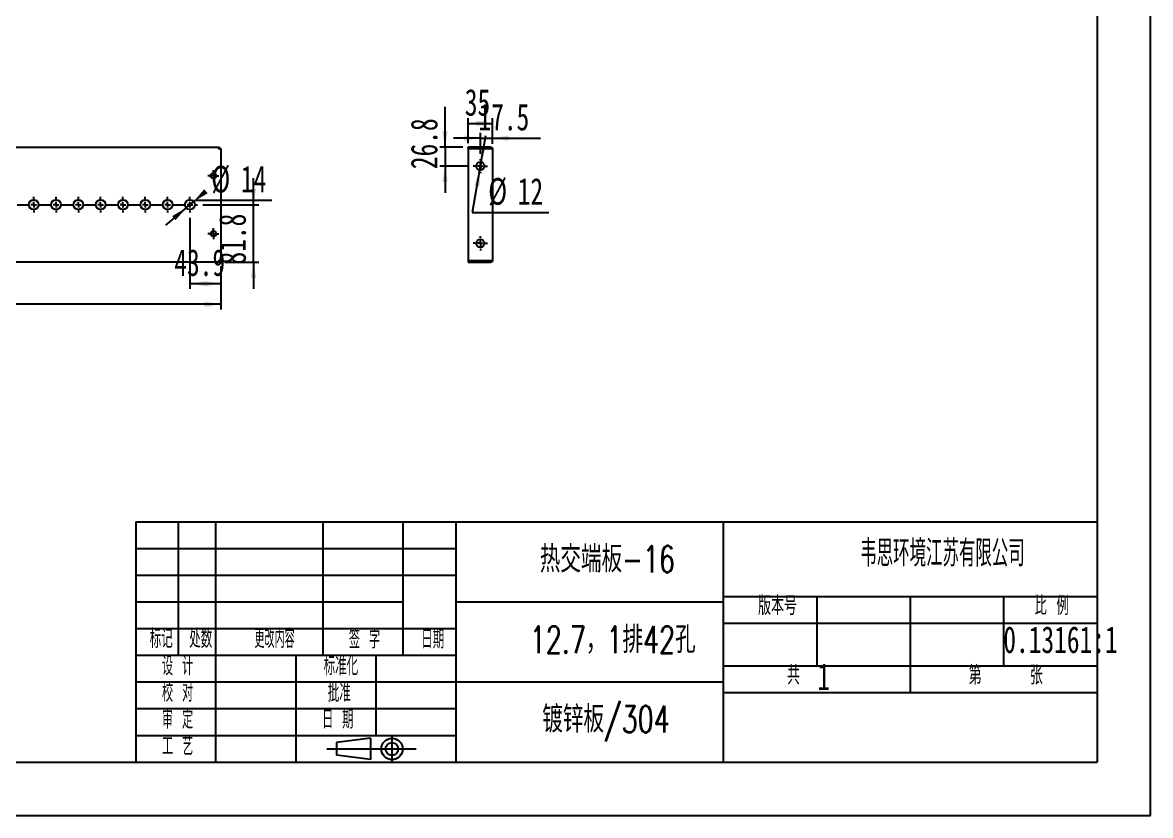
# Model space of a CAD drawing. Extents: x 0 to 3191, y 0 to 2257.
# Drawn here: x 1586 to 3191, y 0 to 1128 of the extents above; entities that cross this region are included whole.
import ezdxf

# ---------------------------------------------------------------- set-up
doc = ezdxf.new("R2010")
doc.units = 0
doc.header["$LTSCALE"] = 7.598189
doc.layers.get('0').update_dxf_attribs({"linetype": 'CONTINUOUS'})
for name, color, linetype in [('粗实线', 7, 'CONTINUOUS'), ('细实线', 7, 'CONTINUOUS'), ('轮廓线层', 7, 'CONTINUOUS')]:
    doc.layers.add(name, color=color, linetype=linetype)
doc.styles.add('SLDTEXTSTYLE0', font='TXT', dxfattribs={"width": 0.7, "bigfont": 'bigfont'})
doc.styles.add('SLDTEXTSTYLE1', font='TXT', dxfattribs={"width": 0.56, "bigfont": 'bigfont'})
doc.styles.add('SLDTEXTSTYLE2', font='TXT', dxfattribs={"width": 0.49, "bigfont": 'bigfont'})
doc.styles.add('SLDTEXTSTYLE3', font='TXT', dxfattribs={"width": 0.54, "bigfont": 'bigfont'})
doc.styles.add('SLDTEXTSTYLE4', font='TXT', dxfattribs={"width": 0.63, "bigfont": 'bigfont'})
doc.styles.add('SLDTEXTSTYLE5', font='TXT', dxfattribs={"width": 0.586667, "bigfont": 'bigfont'})
doc.styles.add('SLDTEXTSTYLE6', font='TXT', dxfattribs={"width": 0.7})
doc.dimstyles.new('SLDDIMSTYLE0', dxfattribs={"dimtxt": 37.990945, "dimasz": 22.794567, "dimexe": 0, "dimexo": 0.0625, "dimgap": 9.497736, "dimtad": 2, "dimdec": 1, "dimrnd": 1e-09, "dimzin": 12, "dimtxsty": 'SLDTEXTSTYLE6', "dimsah": 1, "dimcen": 0.09, "dimazin": 3, "dimtfac": 1, "dimtdec": 1, "dimtofl": 0, "dimtmove": 0, "dimatfit": 3, "dimtolj": 1, "dimtzin": 12})
doc.dimstyles.new('SLDDIMSTYLE1', dxfattribs={"dimtxt": 37.990945, "dimasz": 22.794567, "dimexe": 0, "dimexo": 0.0625, "dimgap": 9.497736, "dimtad": 2, "dimdec": 1, "dimrnd": 1e-09, "dimzin": 12, "dimtxsty": 'SLDTEXTSTYLE6', "dimsah": 1, "dimcen": 0.09, "dimazin": 3, "dimtfac": 1, "dimtdec": 1, "dimtmove": 0, "dimatfit": 3, "dimtolj": 1, "dimtzin": 12})
doc.dimstyles.new('SLDDIMSTYLE2', dxfattribs={"dimtxt": 37.990945, "dimasz": 22.794567, "dimexe": 0, "dimexo": 0.0625, "dimgap": 9.497736, "dimtad": 0, "dimtih": 1, "dimtoh": 1, "dimdec": 1, "dimrnd": 1e-09, "dimzin": 12, "dimtxsty": 'SLDTEXTSTYLE6', "dimsah": 1, "dimcen": 0, "dimazin": 3, "dimtfac": 1, "dimtdec": 1, "dimtmove": 0, "dimatfit": 3, "dimtolj": 1, "dimtzin": 12})

# ---------------------------------------------------------------- blocks, each defined once
blk = doc.blocks.new('块6')
at = {"color": 7, "linetype": 'CONTINUOUS'}
for p, q in [((966.9, 1179.7), (906.1, 1172.1)), ((906.1, 1172.1), (906.1, 1149.3)), ((966.9, 1179.7), (966.9, 1141.7)), ((966.9, 1141.7), (906.1, 1149.3))]:
    blk.add_line(p, q, dxfattribs=at)
at = {"layer": '轮廓线层', "color": 7}
for p, q in [((1004.7, 1182.9), (1004.7, 1138)), ((888.9, 1160.4), (1047.9, 1160.4))]:
    blk.add_line(p, q, dxfattribs=at)
for radius in [19, 11.4]:
    blk.add_circle((1004.7, 1160.4), radius, dxfattribs=at)
blk = doc.blocks.new('_D')
at = {"layer": '细实线'}
for p, q in [((494.8, 781.7), (494.8, 719.8)), ((1868.3, 781.7), (1868.3, 719.8)), ((1868.3, 727.4), (494.8, 727.4))]:
    blk.add_line(p, q, dxfattribs=at)
for points in [[(494.8, 727.4), (517.6, 723.6), (517.6, 731.2)], [(1868.3, 727.4), (1845.5, 731.2), (1845.5, 723.6)]]:
    blk.add_solid(points, dxfattribs=at)
at = {"layer": '细实线', "insert": (1115.3, 776.3), "char_height": 37.99, "attachment_point": 1, "style": 'SLDTEXTSTYLE6'}
blk.add_mtext('1373.5', dxfattribs=at)
blk = doc.blocks.new('_D_2')
at = {"layer": '细实线'}
for p, q in [((1824.4, 850.5), (1824.4, 749.2)), ((1868.3, 781.7), (1868.3, 749.2)), ((1824.4, 756.8), (1868.3, 756.8))]:
    blk.add_line(p, q, dxfattribs=at)
for points in [[(1824.4, 756.8), (1847.2, 753), (1847.2, 760.6)], [(1868.3, 756.8), (1845.5, 760.6), (1845.5, 753)]]:
    blk.add_solid(points, dxfattribs=at)
at = {"layer": '细实线', "insert": (1802.2, 805.8), "char_height": 37.99, "attachment_point": 1, "style": 'SLDTEXTSTYLE6'}
blk.add_mtext('43.9', dxfattribs=at)
blk = doc.blocks.new('_D_3')
at = {"layer": '细实线'}
for p, q in [((1915, 869.1), (1915, 907.1)), ((1843, 869.1), (1922.6, 869.1)), ((1915, 787.4), (1915, 869.1)), ((1874, 787.4), (1922.6, 787.4)), ((1915, 787.4), (1915, 749.4))]:
    blk.add_line(p, q, dxfattribs=at)
for points in [[(1915, 869.1), (1918.8, 891.9), (1911.2, 891.9)], [(1915, 787.4), (1911.2, 764.6), (1918.8, 764.6)]]:
    blk.add_solid(points, dxfattribs=at)
at = {"layer": '细实线', "insert": (1866, 784), "char_height": 37.99, "attachment_point": 1, "rotation": 90, "style": 'SLDTEXTSTYLE6'}
blk.add_mtext('81.8', dxfattribs=at)
blk = doc.blocks.new('_D_4')
at = {"layer": '细实线'}
for p, q in [((1819.1, 864.6), (1829.8, 873.6)), ((1829.8, 873.6), (1832.2, 875.6)), ((1832.2, 875.6), (1941.2, 875.6)), ((1819.1, 864.6), (1789.9, 840.2))]:
    blk.add_line(p, q, dxfattribs=at)
for points in [[(1829.8, 873.6), (1849.7, 885.3), (1844.8, 891.2)], [(1819.1, 864.6), (1799.2, 852.9), (1804, 847.1)]]:
    blk.add_solid(points, dxfattribs=at)
at = {"layer": '细实线', "char_height": 37.99, "attachment_point": 1, "style": 'SLDTEXTSTYLE6'}
for s, insert in [('%%c', (1855, 924.6)), ('14', (1897, 924.6))]:
    blk.add_mtext(s, dxfattribs=dict(at, insert=insert))
blk = doc.blocks.new('SW_CENTERMARKSYMBOL_0')
at = {"layer": '细实线', "color": 0}
for p, q in [((-1278, 0), (-1281, 0)), ((-1270, 0), (-1274, 0)), ((-1270, 8), (-1270, 11)), ((-1270, 0), (-1270, 4)), ((-1270, 0), (-1270, -4)), ((-1270, 0), (-1266, 0)), ((-1262, 0), (-1246.25, 0)), ((-1238.25, 0), (-1242.25, 0)), ((-1238.25, 8), (-1238.25, 11)), ((-1238.25, 0), (-1238.25, 4)), ((-1238.25, 0), (-1238.25, -4)), ((-1238.25, 0), (-1234.25, 0)), ((-1230.25, 0), (-1214.5, 0)), ((-1206.5, 0), (-1210.5, 0)), ((-1206.5, 8), (-1206.5, 11)), ((-1206.5, 0), (-1206.5, 4)), ((-1206.5, 0), (-1206.5, -4)), ((-1206.5, 0), (-1202.5, 0)), ((-1198.5, 0), (-1182.75, 0)), ((-1174.75, 0), (-1178.75, 0)), ((-1174.75, 8), (-1174.75, 11)), ((-1174.75, 0), (-1174.75, 4)), ((-1174.75, 0), (-1174.75, -4)), ((-1174.75, 0), (-1170.75, 0)), ((-1166.75, 0), (-1151, 0)), ((-1143, 0), (-1147, 0)), ((-1143, 8), (-1143, 11)), ((-1143, 0), (-1143, 4)), ((-1143, 0), (-1143, -4)), ((-1143, 0), (-1139, 0)), ((-1135, 0), (-1119.25, 0)), ((-1111.25, 0), (-1115.25, 0)), ((-1111.25, 8), (-1111.25, 11)), ((-1111.25, 0), (-1111.25, 4)), ((-1111.25, 0), (-1111.25, -4)), ((-1111.25, 0), (-1107.25, 0)), ((-1103.25, 0), (-1087.5, 0)), ((-1079.5, 0), (-1083.5, 0)), ((-1079.5, 8), (-1079.5, 11)), ((-1079.5, 0), (-1079.5, 4)), ((-1079.5, 0), (-1079.5, -4)), ((-1079.5, 0), (-1075.5, 0)), ((-1071.5, 0), (-1055.75, 0)), ((-1047.75, 0), (-1051.75, 0)), ((-1047.75, 8), (-1047.75, 11)), ((-1047.75, 0), (-1047.75, 4)), ((-1047.75, 0), (-1047.75, -4)), ((-1047.75, 0), (-1043.75, 0)), ((-1039.75, 0), (-1024, 0)), ((-1016, 0), (-1020, 0)), ((-1016, 8), (-1016, 11)), ((-1016, 0), (-1016, 4)), ((-1016, 0), (-1016, -4)), ((-1016, 0), (-1012, 0)), ((-1008, 0), (-992.25, 0)), ((-984.25, 0), (-988.25, 0)), ((-984.25, 8), (-984.25, 11)), ((-984.25, 0), (-984.25, 4)), ((-984.25, 0), (-984.25, -4)), ((-984.25, 0), (-980.25, 0)), ((-976.25, 0), (-960.5, 0)), ((-952.5, 0), (-956.5, 0)), ((-952.5, 8), (-952.5, 11)), ((-952.5, 0), (-952.5, 4)), ((-952.5, 0), (-952.5, -4)), ((-952.5, 0), (-948.5, 0)), ((-944.5, 0), (-928.75, 0)), ((-920.75, 0), (-924.75, 0)), ((-920.75, 8), (-920.75, 11)), ((-920.75, 0), (-920.75, 4)), ((-920.75, 0), (-920.75, -4)), ((-920.75, 0), (-916.75, 0)), ((-912.75, 0), (-897, 0)), ((-889, 0), (-893, 0)), ((-889, 8), (-889, 11)), ((-889, 0), (-889, 4)), ((-889, 0), (-889, -4)), ((-889, 0), (-885, 0)), ((-881, 0), (-865.25, 0)), ((-857.25, 0), (-861.25, 0)), ((-857.25, 8), (-857.25, 11)), ((-857.25, 0), (-857.25, 4)), ((-857.25, 0), (-857.25, -4)), ((-857.25, 0), (-853.25, 0)), ((-849.25, 0), (-833.5, 0)), ((-825.5, 0), (-829.5, 0)), ((-825.5, 8), (-825.5, 11)), ((-825.5, 0), (-825.5, 4)), ((-825.5, 0), (-825.5, -4)), ((-825.5, 0), (-821.5, 0)), ((-817.5, 0), (-801.75, 0)), ((-793.75, 0), (-797.75, 0)), ((-793.75, 8), (-793.75, 11)), ((-793.75, 0), (-793.75, 4)), ((-793.75, 0), (-793.75, -4)), ((-793.75, 0), (-789.75, 0)), ((-785.75, 0), (-770, 0)), ((-762, 0), (-766, 0)), ((-762, 8), (-762, 11)), ((-762, 0), (-762, 4)), ((-762, 0), (-762, -4)), ((-762, 0), (-758, 0)), ((-754, 0), (-738.25, 0)), ((-730.25, 0), (-734.25, 0)), ((-730.25, 8), (-730.25, 11)), ((-730.25, 0), (-730.25, 4)), ((-730.25, 0), (-730.25, -4)), ((-730.25, 0), (-726.25, 0)), ((-722.25, 0), (-706.5, 0)), ((-698.5, 0), (-702.5, 0)), ((-698.5, 8), (-698.5, 11)), ((-698.5, 0), (-698.5, 4)), ((-698.5, 0), (-698.5, -4)), ((-698.5, 0), (-694.5, 0)), ((-690.5, 0), (-674.75, 0)), ((-666.75, 0), (-670.75, 0)), ((-666.75, 8), (-666.75, 11)), ((-666.75, 0), (-666.75, 4)), ((-666.75, 0), (-666.75, -4)), ((-666.75, 0), (-662.75, 0)), ((-658.75, 0), (-643, 0)), ((-635, 0), (-639, 0)), ((-635, 8), (-635, 11)), ((-635, 0), (-635, 4)), ((-635, 0), (-635, -4)), ((-635, 0), (-631, 0)), ((-627, 0), (-611.25, 0)), ((-603.25, 0), (-607.25, 0)), ((-603.25, 8), (-603.25, 11)), ((-603.25, 0), (-603.25, 4)), ((-603.25, 0), (-603.25, -4)), ((-603.25, 0), (-599.25, 0)), ((-595.25, 0), (-579.5, 0)), ((-571.5, 0), (-575.5, 0)), ((-571.5, 8), (-571.5, 11)), ((-571.5, 0), (-571.5, 4)), ((-571.5, 0), (-571.5, -4)), ((-571.5, 0), (-567.5, 0)), ((-563.5, 0), (-547.75, 0)), ((-539.75, 0), (-543.75, 0)), ((-539.75, 8), (-539.75, 11)), ((-539.75, 0), (-539.75, 4)), ((-539.75, 0), (-539.75, -4)), ((-539.75, 0), (-535.75, 0)), ((-531.75, 0), (-516, 0)), ((-508, 0), (-512, 0)), ((-508, 8), (-508, 11)), ((-508, 0), (-508, 4)), ((-508, 0), (-508, -4)), ((-508, 0), (-504, 0)), ((-500, 0), (-484.25, 0)), ((-476.25, 0), (-480.25, 0)), ((-476.25, 8), (-476.25, 11)), ((-476.25, 0), (-476.25, 4)), ((-476.25, 0), (-476.25, -4)), ((-476.25, 0), (-472.25, 0)), ((-468.25, 0), (-452.5, 0)), ((-444.5, 0), (-448.5, 0)), ((-444.5, 8), (-444.5, 11)), ((-444.5, 0), (-444.5, 4)), ((-444.5, 0), (-444.5, -4)), ((-444.5, 0), (-440.5, 0)), ((-436.5, 0), (-420.75, 0)), ((-412.75, 0), (-416.75, 0)), ((-412.75, 8), (-412.75, 11)), ((-412.75, 0), (-412.75, 4)), ((-412.75, 0), (-412.75, -4)), ((-412.75, 0), (-408.75, 0)), ((-404.75, 0), (-389, 0)), ((-381, 0), (-385, 0)), ((-381, 8), (-381, 11)), ((-381, 0), (-381, 4)), ((-381, 0), (-381, -4)), ((-381, 0), (-377, 0)), ((-373, 0), (-357.25, 0)), ((-349.25, 0), (-353.25, 0)), ((-349.25, 8), (-349.25, 11)), ((-349.25, 0), (-349.25, 4)), ((-349.25, 0), (-349.25, -4)), ((-349.25, 0), (-345.25, 0)), ((-341.25, 0), (-325.5, 0)), ((-317.5, 0), (-321.5, 0)), ((-317.5, 8), (-317.5, 11)), ((-317.5, 0), (-317.5, 4)), ((-317.5, 0), (-317.5, -4)), ((-317.5, 0), (-313.5, 0)), ((-309.5, 0), (-293.75, 0)), ((-285.75, 0), (-289.75, 0)), ((-285.75, 8), (-285.75, 11)), ((-285.75, 0), (-285.75, 4)), ((-285.75, 0), (-285.75, -4)), ((-285.75, 0), (-281.75, 0)), ((-277.75, 0), (-262, 0)), ((-254, 0), (-258, 0)), ((-254, 8), (-254, 11)), ((-254, 0), (-254, 4)), ((-254, 0), (-254, -4)), ((-254, 0), (-250, 0)), ((-246, 0), (-230.25, 0)), ((-222.25, 0), (-226.25, 0)), ((-222.25, 8), (-222.25, 11)), ((-222.25, 0), (-222.25, 4)), ((-222.25, 0), (-222.25, -4)), ((-222.25, 0), (-218.25, 0)), ((-214.25, 0), (-198.5, 0)), ((-190.5, 0), (-194.5, 0)), ((-190.5, 8), (-190.5, 11)), ((-190.5, 0), (-190.5, 4)), ((-190.5, 0), (-190.5, -4)), ((-190.5, 0), (-186.5, 0)), ((-182.5, 0), (-166.75, 0)), ((-158.75, 0), (-162.75, 0)), ((-158.75, 8), (-158.75, 11)), ((-158.75, 0), (-158.75, 4)), ((-158.75, 0), (-158.75, -4)), ((-158.75, 0), (-154.75, 0)), ((-150.75, 0), (-135, 0)), ((-127, 0), (-131, 0)), ((-127, 8), (-127, 11)), ((-127, 0), (-127, 4)), ((-127, 0), (-127, -4)), ((-127, 0), (-123, 0)), ((-119, 0), (-103.25, 0)), ((-95.25, 0), (-99.25, 0)), ((-95.25, 8), (-95.25, 11)), ((-95.25, 0), (-95.25, 4)), ((-95.25, 0), (-95.25, -4)), ((-95.25, 0), (-91.25, 0)), ((-87.25, 0), (-71.5, 0)), ((-63.5, 0), (-67.5, 0)), ((-63.5, 8), (-63.5, 11)), ((-63.5, 0), (-63.5, 4)), ((-63.5, 0), (-63.5, -4)), ((-63.5, 0), (-59.5, 0)), ((-55.5, 0), (-39.75, 0)), ((-31.75, 0), (-35.75, 0)), ((-31.75, 8), (-31.75, 11)), ((-31.75, 0), (-31.75, 4)), ((-31.75, 0), (-31.75, -4)), ((-31.75, 0), (-27.75, 0)), ((-23.75, 0), (-8, 0)), ((0, 0), (-4, 0)), ((0, 8), (0, 11)), ((0, 0), (0, 4)), ((0, 0), (0, -4)), ((0, 0), (4, 0)), ((8, 0), (23.75, 0)), ((31.75, 0), (27.75, 0)), ((31.75, 8), (31.75, 11)), ((31.75, 0), (31.75, 4)), ((31.75, 0), (31.75, -4)), ((31.75, 0), (35.75, 0)), ((39.75, 0), (42.75, 0)), ((-1270, -8), (-1270, -11)), ((-1238.25, -8), (-1238.25, -11)), ((-1206.5, -8), (-1206.5, -11)), ((-1174.75, -8), (-1174.75, -11)), ((-1143, -8), (-1143, -11)), ((-1111.25, -8), (-1111.25, -11)), ((-1079.5, -8), (-1079.5, -11)), ((-1047.75, -8), (-1047.75, -11)), ((-1016, -8), (-1016, -11)), ((-984.25, -8), (-984.25, -11)), ((-952.5, -8), (-952.5, -11)), ((-920.75, -8), (-920.75, -11)), ((-889, -8), (-889, -11)), ((-857.25, -8), (-857.25, -11)), ((-825.5, -8), (-825.5, -11)), ((-793.75, -8), (-793.75, -11)), ((-762, -8), (-762, -11)), ((-730.25, -8), (-730.25, -11)), ((-698.5, -8), (-698.5, -11)), ((-666.75, -8), (-666.75, -11)), ((-635, -8), (-635, -11)), ((-603.25, -8), (-603.25, -11)), ((-571.5, -8), (-571.5, -11)), ((-539.75, -8), (-539.75, -11)), ((-508, -8), (-508, -11)), ((-476.25, -8), (-476.25, -11)), ((-444.5, -8), (-444.5, -11)), ((-412.75, -8), (-412.75, -11)), ((-381, -8), (-381, -11)), ((-349.25, -8), (-349.25, -11)), ((-317.5, -8), (-317.5, -11)), ((-285.75, -8), (-285.75, -11)), ((-254, -8), (-254, -11)), ((-222.25, -8), (-222.25, -11)), ((-190.5, -8), (-190.5, -11)), ((-158.75, -8), (-158.75, -11)), ((-127, -8), (-127, -11)), ((-95.25, -8), (-95.25, -11)), ((-63.5, -8), (-63.5, -11)), ((-31.75, -8), (-31.75, -11)), ((0, -8), (0, -11)), ((31.75, -8), (31.75, -11))]:
    blk.add_line(p, q, dxfattribs=at)
blk = doc.blocks.new('SW_CENTERMARKSYMBOL_2')
at = {"layer": '细实线', "color": 0}
for p, q in [((-4, 0), (-8, 0)), ((0, 0), (-4, 0)), ((0, 4), (0, 8)), ((0, 0), (0, 4)), ((0, 0), (0, -4)), ((0, 0), (4, 0)), ((4, 0), (8, 0)), ((0, -4), (0, -8))]:
    blk.add_line(p, q, dxfattribs=at)
blk = doc.blocks.new('SW_CENTERMARKSYMBOL_3')
at = {"layer": '细实线', "color": 0}
for p, q in [((-4, 0), (-8, 0)), ((0, 0), (-4, 0)), ((0, 4), (0, 8)), ((0, 0), (0, 4)), ((0, 0), (0, -4)), ((0, 0), (4, 0)), ((4, 0), (8, 0)), ((0, -4), (0, -8))]:
    blk.add_line(p, q, dxfattribs=at)
blk = doc.blocks.new('_D_9')
at = {"layer": '细实线'}
for p, q in [((2220.2, 956.5), (2220.2, 992.5)), ((2220.2, 984.9), (2255.2, 984.9)), ((2255.2, 955.8), (2255.2, 992.5))]:
    blk.add_line(p, q, dxfattribs=at)
for points in [[(2220.2, 984.9), (2243, 981.1), (2243, 988.7)], [(2255.2, 984.9), (2232.4, 988.7), (2232.4, 981.1)]]:
    blk.add_solid(points, dxfattribs=at)
at = {"layer": '细实线', "insert": (2215.6, 1033.8), "char_height": 37.99, "attachment_point": 1, "style": 'SLDTEXTSTYLE6'}
blk.add_mtext('35', dxfattribs=at)
blk = doc.blocks.new('_D_10')
at = {"layer": '细实线'}
for p, q in [((2237.7, 963.9), (2199.7, 963.9)), ((2237.7, 941.7), (2237.7, 971.5)), ((2237.7, 963.9), (2255.2, 963.9)), ((2255.2, 955.8), (2255.2, 971.5)), ((2255.2, 963.9), (2323.4, 963.9))]:
    blk.add_line(p, q, dxfattribs=at)
for points in [[(2237.7, 963.9), (2214.9, 967.7), (2214.9, 960.1)], [(2255.2, 963.9), (2278, 960.1), (2278, 967.7)]]:
    blk.add_solid(points, dxfattribs=at)
at = {"layer": '细实线', "insert": (2235, 1012.9), "char_height": 37.99, "attachment_point": 1, "style": 'SLDTEXTSTYLE6'}
blk.add_mtext('17.5', dxfattribs=at)
blk = doc.blocks.new('_D_11')
at = {"layer": '细实线'}
for p, q in [((2187.5, 950.9), (2187.5, 1008.2)), ((2212.6, 950.9), (2179.9, 950.9)), ((2187.5, 950.9), (2187.5, 924.1)), ((2220.1, 924.1), (2179.9, 924.1)), ((2187.5, 924.1), (2187.5, 886.1))]:
    blk.add_line(p, q, dxfattribs=at)
for points in [[(2187.5, 950.9), (2191.3, 973.7), (2183.7, 973.7)], [(2187.5, 924.1), (2183.7, 901.3), (2191.3, 901.3)]]:
    blk.add_solid(points, dxfattribs=at)
at = {"layer": '细实线', "insert": (2138.6, 919.7), "char_height": 37.99, "attachment_point": 1, "rotation": 90, "style": 'SLDTEXTSTYLE6'}
blk.add_mtext('26.8', dxfattribs=at)
blk = doc.blocks.new('_D_12')
at = {"layer": '细实线'}
for p, q in [((2238.8, 930), (2245.3, 967.4)), ((2236.7, 918.2), (2226.1, 858.2)), ((2238.8, 930), (2236.7, 918.2)), ((2226.1, 858.2), (2335.1, 858.2))]:
    blk.add_line(p, q, dxfattribs=at)
for points in [[(2238.8, 930), (2246.5, 951.8), (2239, 953.1)], [(2236.7, 918.2), (2229, 896.4), (2236.5, 895)]]:
    blk.add_solid(points, dxfattribs=at)
at = {"layer": '细实线', "char_height": 37.99, "attachment_point": 1, "style": 'SLDTEXTSTYLE6'}
for s, insert in [('%%c', (2248.9, 907.1)), ('12', (2290.9, 907.1))]:
    blk.add_mtext(s, dxfattribs=dict(at, insert=insert))
blk = doc.blocks.new('SW_CENTERMARKSYMBOL_5')
at = {"layer": '细实线', "color": 0}
for p, q in [((-8, 0), (-10, 0)), ((0, 0), (-4, 0)), ((0, 8), (0, 10)), ((0, 0), (0, 4)), ((0, 0), (0, -4)), ((0, 0), (4, 0)), ((8, 0), (10, 0)), ((0, -8), (0, -10))]:
    blk.add_line(p, q, dxfattribs=at)
blk = doc.blocks.new('SW_CENTERMARKSYMBOL_6')
at = {"layer": '细实线', "color": 0}
for p, q in [((-8, 0), (-10, 0)), ((0, 0), (-4, 0)), ((0, 8), (0, 10)), ((0, 0), (0, 4)), ((0, 0), (0, -4)), ((0, 0), (4, 0)), ((8, 0), (10, 0)), ((0, -8), (0, -10))]:
    blk.add_line(p, q, dxfattribs=at)

msp = doc.modelspace()

# ---------------------------------------------------------------- linework, layer by layer
at = {"color": 7, "linetype": 'CONTINUOUS'}
for p, q in [((496.8, 950.86), (1866.36, 950.86)), ((1866.36, 948.96), (1866.36, 950.86)), ((1866.43, 948.89), (1868.33, 948.89)), ((1868.33, 948.89), (1868.33, 789.33)), ((2220.22, 948.96), (2220.22, 950.86)), ((2252.56, 950.86), (2220.22, 950.86)), ((2252.56, 948.96), (2220.22, 948.96)), ((2220.22, 948.89), (2220.22, 789.33)), ((2220.22, 948.89), (2252.56, 948.89)), ((2252.56, 948.96), (2252.56, 950.86)), ((2255.22, 948.2), (2255.22, 790.02)), ((1866.36, 787.36), (496.8, 787.36)), ((1866.36, 789.26), (1866.36, 787.36)), ((1866.43, 789.33), (1868.33, 789.33)), ((2252.56, 789.33), (2220.22, 789.33)), ((2220.22, 789.26), (2252.56, 789.26)), ((2220.22, 789.26), (2220.22, 787.36)), ((2220.22, 787.36), (2252.56, 787.36)), ((2252.56, 789.26), (2252.56, 787.36))]:
    msp.add_line(p, q, dxfattribs=at)
for centre, radius in [((2237.72, 924.06), 6), ((1857.83, 910.36), 4), ((1602.18, 869.11), 7), ((1633.93, 869.11), 7), ((1665.68, 869.11), 7), ((1697.43, 869.11), 7), ((1729.18, 869.11), 7), ((1760.93, 869.11), 7), ((1792.68, 869.11), 7), ((1824.43, 869.11), 7), ((1857.83, 827.86), 4), ((2237.72, 814.16), 6)]:
    msp.add_circle(centre, radius, dxfattribs=at)
for points, knots in [([(1865.67, 948.2), (1865.73, 948.55), (1865.78, 948.9), (1865.9, 949.54), (1865.95, 949.84), (1866.07, 950.33), (1866.13, 950.53), (1866.24, 950.79), (1866.3, 950.86), (1866.36, 950.86)], [0, 0, 0, 0, 0.25, 0.25, 0.5, 0.5, 0.75, 0.75, 1, 1, 1, 1]), ([(1865.67, 948.2), (1865.73, 948.3), (1865.78, 948.4), (1865.9, 948.58), (1865.95, 948.67), (1866.07, 948.81), (1866.13, 948.87), (1866.24, 948.94), (1866.3, 948.96), (1866.36, 948.96)], [0, 0, 0, 0, 0.25, 0.25, 0.5, 0.5, 0.75, 0.75, 1, 1, 1, 1]), ([(1868.33, 948.89), (1868.33, 948.83), (1868.26, 948.78), (1867.99, 948.66), (1867.79, 948.6), (1867.3, 948.49), (1867.01, 948.43), (1866.36, 948.32), (1866.02, 948.26), (1865.67, 948.2)], [0, 0, 0, 0, 0.25, 0.25, 0.5, 0.5, 0.75, 0.75, 1, 1, 1, 1]), ([(1866.43, 948.89), (1866.43, 948.83), (1866.41, 948.78), (1866.33, 948.66), (1866.28, 948.6), (1866.13, 948.49), (1866.05, 948.43), (1865.87, 948.32), (1865.77, 948.26), (1865.67, 948.2)], [0, 0, 0, 0, 0.25, 0.25, 0.5, 0.5, 0.75, 0.75, 1, 1, 1, 1]), ([(2252.56, 950.86), (2252.91, 950.86), (2253.25, 950.79), (2253.9, 950.53), (2254.19, 950.33), (2254.68, 949.84), (2254.88, 949.54), (2255.15, 948.9), (2255.22, 948.55), (2255.22, 948.2)], [0, 0, 0, 0, 0.25, 0.25, 0.5, 0.5, 0.75, 0.75, 1, 1, 1, 1]), ([(2252.56, 948.96), (2252.66, 948.95), (2252.81, 948.94), (2252.93, 948.85), (2252.97, 948.82)], [0, 0, 0, 0, 0.6645413, 1, 1, 1, 1]), ([(2255.22, 948.2), (2255.22, 948.26), (2255.15, 948.32), (2254.88, 948.43), (2254.68, 948.49), (2254.19, 948.6), (2253.9, 948.66), (2253.25, 948.78), (2252.91, 948.83), (2252.56, 948.89)], [0, 0, 0, 0, 0.25, 0.25, 0.5, 0.5, 0.75, 0.75, 1, 1, 1, 1]), ([(1868.33, 789.33), (1868.33, 789.39), (1868.26, 789.45), (1867.99, 789.56), (1867.79, 789.62), (1867.3, 789.73), (1867.01, 789.79), (1866.36, 789.91), (1866.02, 789.96), (1865.67, 790.02)], [0, 0, 0, 0, 0.25, 0.25, 0.5, 0.5, 0.75, 0.75, 1, 1, 1, 1]), ([(1866.43, 789.33), (1866.43, 789.45), (1866.35, 789.56), (1866.06, 789.79), (1865.87, 789.91), (1865.67, 790.02)], [0, 0, 0, 0, 0.5, 0.5, 1, 1, 1, 1]), ([(1865.67, 790.02), (1865.73, 789.67), (1865.78, 789.33), (1865.9, 788.68), (1865.95, 788.39), (1866.07, 787.89), (1866.13, 787.7), (1866.24, 787.43), (1866.3, 787.36), (1866.36, 787.36)], [0, 0, 0, 0, 0.25, 0.25, 0.5, 0.5, 0.75, 0.75, 1, 1, 1, 1]), ([(1865.67, 790.02), (1865.78, 789.82), (1865.9, 789.62), (1866.13, 789.34), (1866.24, 789.26), (1866.36, 789.26)], [0, 0, 0, 0, 0.5, 0.5, 1, 1, 1, 1]), ([(2252.56, 789.33), (2252.91, 789.39), (2253.25, 789.45), (2253.9, 789.56), (2254.19, 789.62), (2254.68, 789.73), (2254.88, 789.79), (2255.15, 789.91), (2255.22, 789.96), (2255.22, 790.02)], [0, 0, 0, 0, 0.25, 0.25, 0.5, 0.5, 0.75, 0.75, 1, 1, 1, 1]), ([(2255.22, 790.02), (2255.22, 789.67), (2255.15, 789.33), (2254.88, 788.68), (2254.68, 788.39), (2254.19, 787.89), (2253.9, 787.7), (2253.25, 787.43), (2252.91, 787.36), (2252.56, 787.36)], [0, 0, 0, 0, 0.25, 0.25, 0.5, 0.5, 0.75, 0.75, 1, 1, 1, 1]), ([(2252.97, 789.4), (2252.93, 789.37), (2252.81, 789.28), (2252.66, 789.27), (2252.56, 789.26)], [0, 0, 0, 0, 0.3354587, 1, 1, 1, 1])]:
    msp.add_open_spline(points, degree=3, knots=knots, dxfattribs=at)
at = {"layer": '粗实线'}
for p, q in [((3115.26, 2180.68), (3115.26, 75.98)), ((2203.47, 303.93), (2583.38, 303.93)), ((2203.47, 189.95), (2583.38, 189.95)), ((75.98, 75.98), (3115.26, 75.98))]:
    msp.add_line(p, q, dxfattribs=at)
at = {"layer": '粗实线', "color": 7}
for p, q in [((1747.58, 417.9), (3115.26, 417.9)), ((1747.58, 417.9), (1747.58, 75.98)), ((1808.37, 227.95), (1808.37, 417.9)), ((1861.56, 75.98), (1861.56, 417.9)), ((2013.52, 417.9), (2013.52, 227.95)), ((2127.49, 417.9), (2127.49, 227.95)), ((2203.47, 75.98), (2203.47, 417.9)), ((2583.38, 417.9), (2583.38, 75.98)), ((3115.26, 417.9), (3115.26, 75.98)), ((2583.38, 311.53), (3115.26, 311.53)), ((2716.35, 311.53), (2716.35, 212.75)), ((2849.32, 311.53), (2849.32, 212.75)), ((2982.29, 311.53), (2982.29, 212.75)), ((2583.38, 273.53), (3115.26, 273.53)), ((1747.58, 227.95), (2203.47, 227.95)), ((1975.53, 75.98), (1975.53, 227.95)), ((2089.5, 113.97), (2089.5, 227.95)), ((2583.38, 212.75), (3115.26, 212.75)), ((2849.32, 212.75), (2849.32, 174.76)), ((2583.38, 174.76), (3115.26, 174.76)), ((1747.58, 75.98), (2203.47, 75.98)), ((2203.47, 75.98), (3115.26, 75.98))]:
    msp.add_line(p, q, dxfattribs=at)
at = {"layer": '细实线'}
for p, q in [((3191.24, 0), (3191.24, 2256.66)), ((1747.58, 303.93), (2127.49, 303.93)), ((1747.58, 189.95), (2089.5, 189.95)), ((2089.5, 189.95), (2203.47, 189.95)), ((0, 0), (3191.24, 0))]:
    msp.add_line(p, q, dxfattribs=at)
at = {"layer": '细实线', "color": 7}
for p, q in [((1747.58, 379.91), (2203.47, 379.91)), ((1747.58, 341.92), (2203.47, 341.92)), ((1747.58, 303.93), (2127.49, 303.93)), ((1747.58, 265.94), (2203.47, 265.94)), ((1747.58, 189.95), (2089.5, 189.95)), ((1747.58, 151.96), (2203.47, 151.96)), ((1747.58, 113.97), (2203.47, 113.97))]:
    msp.add_line(p, q, dxfattribs=at)

# ---------------------------------------------------------------- block references
at = {"layer": '细实线'}
for name, p in [('SW_CENTERMARKSYMBOL_6', (2237.72, 924.06)), ('SW_CENTERMARKSYMBOL_3', (1857.83, 910.36)), ('SW_CENTERMARKSYMBOL_0', (1792.68, 869.11)), ('SW_CENTERMARKSYMBOL_2', (1857.83, 827.86)), ('SW_CENTERMARKSYMBOL_5', (2237.72, 814.16))]:
    msp.add_blockref(name, p, dxfattribs=at)
at = {"layer": '细实线', "xscale": 0.8, "yscale": 0.8, "zscale": 0.8}
msp.add_blockref('块6', (1308.12, -833.69), dxfattribs=at)

# ---------------------------------------------------------------- texts
at = {"layer": '细实线', "color": 7}
for s, insert, char_height, attachment_point, style in [('热交端板-16', (2418.5, 383.8), 37.991, 2, 'SLDTEXTSTYLE0'), ('韦思环境江苏有限公司', (2895.32, 392.12), 37.991, 2, 'SLDTEXTSTYLE1'), ('12.7，1排42孔', (2426.07, 269.15), 37.991, 2, 'SLDTEXTSTYLE0'), ('0.13161:1', (3063.26, 269.15), 37.991, 2, 'SLDTEXTSTYLE6'), ('1', (2717.2, 216.38), 37.99, 1, 'SLDTEXTSTYLE6'), ('1', (2717.2, 216.38), 37.99, 1, 'SLDTEXTSTYLE6'), ('镀锌板/304', (2416.49, 155.89), 37.991, 2, 'SLDTEXTSTYLE0')]:
    msp.add_mtext(s, dxfattribs=dict(at, insert=insert, char_height=char_height, attachment_point=attachment_point, style=style))
at = {"layer": '细实线', "attachment_point": 2}
for s, insert, char_height, style in [('版本号', (2660.59, 311.86), 26.594, 'SLDTEXTSTYLE4'), ('比 例', (3050.71, 311.86), 26.594, 'SLDTEXTSTYLE5'), ('标记', (1783.65, 264.93), 26.594, 'SLDTEXTSTYLE1'), ('处数', (1839.88, 264.93), 26.594, 'SLDTEXTSTYLE1'), ('更改内容', (1944.86, 264.93), 26.594, 'SLDTEXTSTYLE2'), ('签 字', (2072.81, 264.1), 26.594, 'SLDTEXTSTYLE3'), ('日期', (2169.99, 264.1), 26.594, 'SLDTEXTSTYLE1'), ('设 计', (1806.88, 226.11), 26.594, 'SLDTEXTSTYLE3'), ('标准化', (2039.27, 226.11), 26.594, 'SLDTEXTSTYLE1'), ('共', (2683.38, 212.87), 26.59, 'SLDTEXTSTYLE4'), ('第', (2941.92, 212.87), 26.59, 'SLDTEXTSTYLE4'), ('张', (3028.92, 212.87), 26.59, 'SLDTEXTSTYLE4'), ('张', (3028.92, 212.87), 26.59, 'SLDTEXTSTYLE4'), ('校 对', (1806.88, 188.31), 26.594, 'SLDTEXTSTYLE3'), ('批准', (2037.02, 188.31), 26.594, 'SLDTEXTSTYLE1'), ('审 定', (1806.88, 150.13), 26.594, 'SLDTEXTSTYLE3'), ('日 期', (2034.82, 150.13), 26.594, 'SLDTEXTSTYLE3'), ('工 艺', (1806.88, 112.14), 26.594, 'SLDTEXTSTYLE3')]:
    msp.add_mtext(s, dxfattribs=dict(at, insert=insert, char_height=char_height, style=style))

# ---------------------------------------------------------------- dimensions: what is measured, and where the dimension line sits
at = {"layer": '细实线'}
for base, p1, p2, dimstyle, picture, middle in [((2255.22, 984.86), (2220.22, 948.89), (2255.22, 948.2), 'SLDDIMSTYLE0', '_D_9', (2237.72, 984.86)), ((2255.22, 963.93), (2237.72, 934.06), (2255.22, 948.2), 'SLDDIMSTYLE1', '_D_10', (2279.22, 963.93)), ((1868.33, 756.81), (1824.43, 858.11), (1868.33, 789.33), 'SLDDIMSTYLE0', '_D_2', (1846.38, 756.81)), ((494.83, 727.36), (1868.33, 789.33), (494.83, 789.33), 'SLDDIMSTYLE0', '_D', (1181.58, 727.36))]:
    dim = msp.add_linear_dim(base=base, p1=p1, p2=p2, dimstyle=dimstyle, dxfattribs=at)
    dim.commit()
    dim.dimension.update_dxf_attribs({"geometry": picture, "text_midpoint": middle, "dimtype": 160})
for base, p1, p2, picture, middle in [((2187.52, 924.06), (2220.22, 950.86), (2227.72, 924.06), '_D_11', (2187.52, 963.93)), ((1915.01508899, 869.11129176), (1866.35687296, 787.36129176), (1835.42758364, 869.11129176), '_D_3', (1915.01508899, 828.23629176))]:
    dim = msp.add_linear_dim(base=base, p1=p1, p2=p2, angle=90, dimstyle='SLDDIMSTYLE1', dxfattribs=at)
    dim.commit()
    dim.dimension.update_dxf_attribs({"geometry": picture, "text_midpoint": middle, "dimtype": 160})
for p1, p2, picture, middle in [((2236.68, 918.15), (2238.76, 929.97), '_D_12', (2292.02, 884.08)), ((1829.79, 873.61), (1819.06, 864.61), '_D_4', (1898.12, 901.54))]:
    dim = msp.add_diameter_dim_2p(p1=p1, p2=p2, dimstyle='SLDDIMSTYLE2', dxfattribs=at)
    dim.commit()
    dim.dimension.update_dxf_attribs({"geometry": picture, "text_midpoint": middle, "dimtype": 163})

doc.saveas('drawing.dxf')
